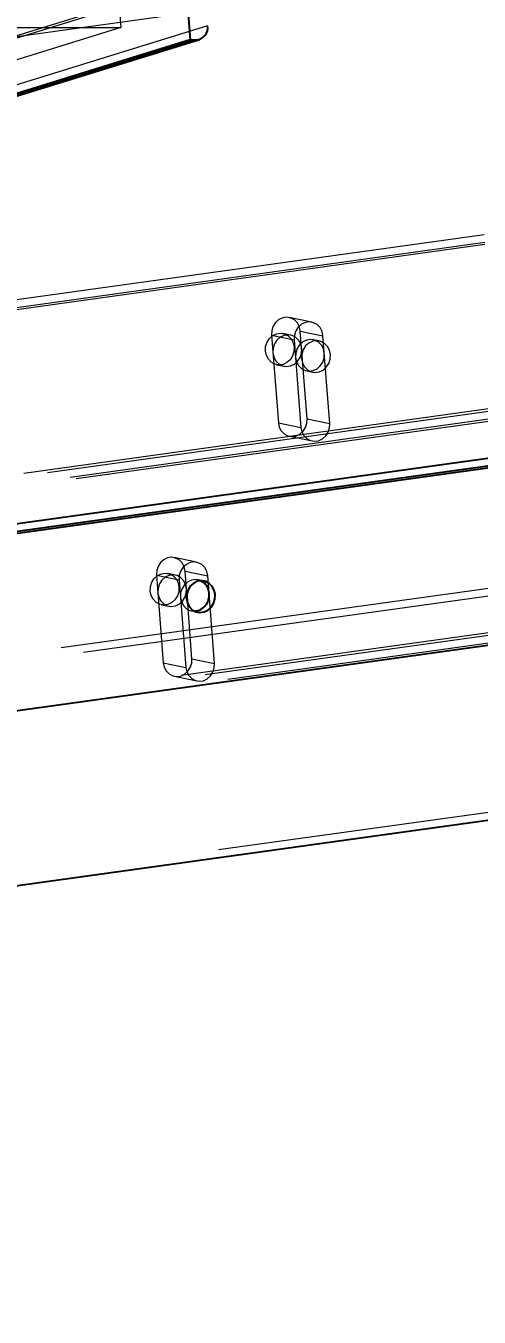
# Model space of a CAD drawing. Header units: millimetres. Extents: x 122 to 2816, y -707 to 556.
# Drawn here: x 681.804 to 682.968, y 301.256 to 304.569 of the extents above; entities that cross this region are included whole.
import ezdxf

# ---------------------------------------------------------------- set-up
doc = ezdxf.new("R2010")
doc.units = ezdxf.units.MM
doc.header["$PDSIZE"] = -1
doc.linetypes.add('HIDDEN', pattern=[1.905, 1.27, -0.635])
doc.layers.add('FORMAT', color=7, linetype='Continuous')
doc.styles.add('SLDTEXTSTYLE7', font='TXT', dxfattribs={"width": 0.75})
doc.dimstyles.new('SLDDIMSTYLE4', dxfattribs={"dimtxt": 1.852083, "dimasz": 1.852083, "dimexe": 0, "dimexo": 0.625, "dimgap": 0.463021, "dimtad": 1, "dimdec": 0, "dimlfac": 110, "dimrnd": 1e-09, "dimzin": 12, "dimtxsty": 'SLDTEXTSTYLE7', "dimsah": 1, "dimcen": 2.5, "dimazin": 3, "dimtfac": 1, "dimtdec": 0, "dimtmove": 0, "dimatfit": 0, "dimfrac": 2, "dimtzin": 12})

# ---------------------------------------------------------------- blocks, each defined once
blk = doc.blocks.new('*D1068')
at = {"layer": 'Defpoints', "color": 0}
for p in [(711.2391, 305.0429), (731.8934, 305.0429), (676.2391, 299.5884)]:
    blk.add_point(p, dxfattribs=at)
at = {"layer": 'FORMAT', "color": 0, "lineweight": -2}
for p, q in [((711.3016, 305.0429), (731.8934, 305.0429)), ((731.8934, 301.4405), (731.8934, 303.1908)), ((676.3016, 299.5884), (731.8934, 299.5884))]:
    blk.add_line(p, q, dxfattribs=at)
at = {"layer": 'FORMAT', "color": 0}
for points in [[(731.5847, 303.1908), (732.2021, 303.1908), (731.8934, 305.0429)], [(731.5847, 301.4405), (732.2021, 301.4405), (731.8934, 299.5884)]]:
    blk.add_solid(points, dxfattribs=at)
at = {"layer": 'FORMAT', "color": 0, "insert": (729.5783, 302.2484), "char_height": 1.85208, "attachment_point": 2, "rotation": 90, "style": 'SLDTEXTSTYLE7'}
blk.add_mtext('\\A1;600', dxfattribs=at)

msp = doc.modelspace()

# ---------------------------------------------------------------- linework, layer by layer
at = {"color": 7, "linetype": 'Continuous', "lineweight": 25}
for p, q in [((682.166114, 305.306034), (682.225917, 304.533419)), ((681.76985, 304.386068), (682.249637, 304.534617)), ((682.225917, 304.533419), (681.76985, 304.392213)), ((682.225917, 304.533419), (682.241663, 304.533419)), ((683.97442, 303.596478), (681.498582, 303.252304)), ((683.987767, 303.578293), (681.500117, 303.232476)), ((683.991326, 303.573443), (681.500526, 303.227188)), ((681.535296, 302.777994), (684.278958, 303.159399)), ((682.219252, 303.086428), (682.21716, 303.113455)), ((681.569656, 302.334086), (684.592529, 302.754306))]:
    msp.add_line(p, q, dxfattribs=at)
at = {"color": 7, "linetype": 'HIDDEN', "lineweight": 18}
for p, q in [((681.173037, 304.356243), (682.2608, 304.693032)), ((682.267301, 304.609044), (676.661487, 303.829761)), ((682.043138, 304.618763), (681.369346, 304.410146)), ((682.043138, 304.618763), (682.047311, 304.56486)), ((681.303564, 304.56486), (682.047311, 304.56486)), ((682.270374, 304.569354), (681.371984, 304.291198)), ((682.047311, 304.56486), (681.373519, 304.356243)), ((679.912075, 303.159165), (688.107406, 304.298425)), ((684.867543, 304.295389), (679.937645, 303.610067)), ((679.972415, 303.160873), (688.085793, 304.28874)), ((684.869077, 304.275561), (679.995735, 303.598101)), ((684.869487, 304.270274), (680.011226, 303.594911)), ((680.030505, 303.148907), (688.143883, 304.276775)), ((680.007184, 302.711678), (688.120562, 303.839546)), ((680.045996, 303.145716), (684.904256, 303.821079)), ((682.537961, 303.808814), (682.479871, 303.82078)), ((682.434738, 303.775585), (682.492829, 303.76362)), ((682.434738, 303.775585), (682.452123, 303.550988)), ((682.483348, 303.77586), (682.463984, 303.779849)), ((682.492829, 303.76362), (682.510213, 303.539022)), ((682.508496, 303.785839), (682.566587, 303.773873)), ((682.525881, 303.561241), (682.508496, 303.785839)), ((682.556929, 303.760704), (682.541438, 303.763895)), ((682.583971, 303.549276), (682.566587, 303.773873)), ((682.447478, 303.699713), (682.466841, 303.695725)), ((682.524931, 303.683759), (682.540422, 303.680568)), ((682.452123, 303.550988), (682.510213, 303.539022)), ((682.525881, 303.561241), (682.583971, 303.549276)), ((682.480749, 303.516047), (682.538839, 303.504081)), ((680.065274, 302.699712), (684.938616, 303.377172)), ((676.543114, 302.11608), (684.738445, 303.25534)), ((676.603454, 302.117787), (684.716832, 303.245655)), ((676.661545, 302.105822), (684.774922, 303.233689)), ((682.24225, 303.192952), (682.18416, 303.204917)), ((682.212785, 303.169976), (682.270875, 303.15801)), ((682.21716, 303.113455), (682.212785, 303.169976)), ((682.139027, 303.159723), (682.197117, 303.147757)), ((682.139027, 303.159723), (682.156412, 302.935125)), ((682.187637, 303.159998), (682.168273, 303.163986)), ((682.197117, 303.147757), (682.214502, 302.92316)), ((682.261217, 303.144841), (682.245727, 303.148032)), ((682.28826, 302.933413), (682.270875, 303.15801)), ((682.151766, 303.083851), (682.17113, 303.079862)), ((682.23017, 302.945379), (682.219252, 303.086428)), ((682.22922, 303.067896), (682.244711, 303.064705)), ((682.156412, 302.935125), (682.214502, 302.92316)), ((682.23017, 302.945379), (682.28826, 302.933413)), ((682.185038, 302.900184), (682.243128, 302.888218)), ((676.638224, 301.668593), (684.751602, 302.796461))]:
    msp.add_line(p, q, dxfattribs=at)
at = {"color": 8, "linetype": 'Continuous', "lineweight": 25}
msp.add_line((682.241663, 304.533419), (681.76985, 304.387338), dxfattribs=at)
at = {"color": 7, "linetype": 'HIDDEN', "lineweight": 18, "flags": 128}
for points in [[(682.508496, 303.785839), (682.506121, 303.797021), (682.50095, 303.806882), (682.493403, 303.814622), (682.484091, 303.819616), (682.473768, 303.821458), (682.463272, 303.819998), (682.453451, 303.815356), (682.445102, 303.807908), (682.438901, 303.798256), (682.435351, 303.787183), (682.434738, 303.775585)], [(682.566587, 303.773873), (682.564211, 303.785055), (682.55904, 303.794916), (682.551493, 303.802657), (682.542181, 303.80765), (682.531859, 303.809492), (682.521362, 303.808033), (682.511541, 303.803391), (682.503192, 303.795942), (682.496991, 303.78629), (682.493441, 303.775217), (682.492829, 303.76362)], [(682.418852, 303.734654), (682.419464, 303.746252), (682.423015, 303.757325), (682.429215, 303.766977), (682.437564, 303.774426), (682.447385, 303.779068), (682.457882, 303.780527), (682.468205, 303.778685), (682.477517, 303.773691), (682.485064, 303.765951), (682.490235, 303.75609), (682.49261, 303.744908), (682.491998, 303.73331), (682.488447, 303.722237), (682.482247, 303.712585), (682.473898, 303.705137), (682.464077, 303.700495), (682.45358, 303.699035), (682.443257, 303.700877), (682.433945, 303.705871), (682.426398, 303.713612), (682.421228, 303.723472), (682.418852, 303.734654)], [(682.511973, 303.740919), (682.509598, 303.752101), (682.504427, 303.761962), (682.49688, 303.769703), (682.487568, 303.774696), (682.477245, 303.776538), (682.466749, 303.775079), (682.456928, 303.770437), (682.448579, 303.762988), (682.442378, 303.753336), (682.438828, 303.742263), (682.438215, 303.730666), (682.440591, 303.719484), (682.445762, 303.709623), (682.453309, 303.701882), (682.462621, 303.696889), (682.472943, 303.695047), (682.48344, 303.696506), (682.493261, 303.701148), (682.50161, 303.708597), (682.507811, 303.718249), (682.511361, 303.729322), (682.511973, 303.740919)], [(682.570064, 303.728953), (682.567688, 303.740136), (682.562517, 303.749996), (682.55497, 303.757737), (682.545658, 303.762731), (682.535336, 303.764572), (682.524839, 303.763113), (682.515018, 303.758471), (682.506669, 303.751023), (682.500468, 303.741371), (682.496918, 303.730297), (682.496306, 303.7187), (682.498681, 303.707518), (682.503852, 303.697657), (682.511399, 303.689916), (682.520711, 303.684923), (682.531034, 303.683081), (682.54153, 303.68454), (682.551351, 303.689182), (682.5597, 303.696631), (682.565901, 303.706283), (682.569451, 303.717356), (682.570064, 303.728953)], [(682.585554, 303.725763), (682.583179, 303.736945), (682.578008, 303.746805), (682.570461, 303.754546), (682.561149, 303.75954), (682.550826, 303.761382), (682.540329, 303.759922), (682.530509, 303.75528), (682.52216, 303.747832), (682.515959, 303.73818), (682.512408, 303.727107), (682.511796, 303.715509), (682.514172, 303.704327), (682.519342, 303.694466), (682.52689, 303.686726), (682.536202, 303.681732), (682.546524, 303.67989), (682.557021, 303.681349), (682.566842, 303.685991), (682.575191, 303.69344), (682.581392, 303.703092), (682.584942, 303.714165), (682.585554, 303.725763)], [(682.452123, 303.550988), (682.454499, 303.539806), (682.459669, 303.529945), (682.467217, 303.522204), (682.476529, 303.517211), (682.486851, 303.515369), (682.497348, 303.516828), (682.507169, 303.52147), (682.515518, 303.528919), (682.521719, 303.538571), (682.525269, 303.549644), (682.525881, 303.561241)], [(682.510213, 303.539022), (682.512589, 303.52784), (682.51776, 303.517979), (682.525307, 303.510239), (682.534619, 303.505245), (682.544941, 303.503403), (682.555438, 303.504862), (682.565259, 303.509504), (682.573608, 303.516953), (682.579809, 303.526605), (682.583359, 303.537678), (682.583971, 303.549276)], [(682.212785, 303.169976), (682.21041, 303.181158), (682.205239, 303.191019), (682.197692, 303.19876), (682.18838, 303.203753), (682.178057, 303.205595), (682.16756, 303.204136), (682.15774, 303.199494), (682.149391, 303.192045), (682.14319, 303.182393), (682.139639, 303.17132), (682.139027, 303.159723)], [(682.123141, 303.118792), (682.123753, 303.130389), (682.127303, 303.141463), (682.133504, 303.151114), (682.141853, 303.158563), (682.151674, 303.163205), (682.162171, 303.164664), (682.172493, 303.162822), (682.181805, 303.157829), (682.189353, 303.150088), (682.194523, 303.140227), (682.196899, 303.129045), (682.196287, 303.117448), (682.192736, 303.106375), (682.186535, 303.096723), (682.178186, 303.089274), (682.168366, 303.084632), (682.157869, 303.083173), (682.147546, 303.085015), (682.138234, 303.090008), (682.130687, 303.097749), (682.125516, 303.10761), (682.123141, 303.118792)], [(682.270875, 303.15801), (682.2685, 303.169192), (682.263329, 303.179053), (682.255782, 303.186794), (682.24647, 303.191788), (682.236147, 303.193629), (682.22565, 303.19217), (682.21583, 303.187528), (682.207481, 303.18008), (682.20128, 303.170428), (682.19773, 303.159354), (682.197117, 303.147757)], [(682.216262, 303.125057), (682.213887, 303.136239), (682.208716, 303.1461), (682.201169, 303.15384), (682.191857, 303.158834), (682.181534, 303.160676), (682.171037, 303.159216), (682.161217, 303.154574), (682.152868, 303.147126), (682.146667, 303.137474), (682.143116, 303.126401), (682.142504, 303.114803), (682.14488, 303.103621), (682.15005, 303.09376), (682.157597, 303.08602), (682.16691, 303.081026), (682.177232, 303.079184), (682.187729, 303.080644), (682.19755, 303.085286), (682.205899, 303.092734), (682.2121, 303.102386), (682.21565, 303.113459), (682.216262, 303.125057)], [(682.25328, 303.145502), (682.249947, 303.146868), (682.239624, 303.14871), (682.229127, 303.147251), (682.219307, 303.142609), (682.210958, 303.13516), (682.204757, 303.125508), (682.201207, 303.114435), (682.200594, 303.102838), (682.20297, 303.091655), (682.208141, 303.081795), (682.215688, 303.074054), (682.225, 303.06906), (682.235322, 303.067219), (682.237158, 303.067235)], [(682.156412, 302.935125), (682.158787, 302.923943), (682.163958, 302.914082), (682.171505, 302.906342), (682.180817, 302.901348), (682.19114, 302.899506), (682.201637, 302.900966), (682.211458, 302.905608), (682.219806, 302.913056), (682.226007, 302.922708), (682.229558, 302.933781), (682.23017, 302.945379)], [(682.214502, 302.92316), (682.216878, 302.911978), (682.222048, 302.902117), (682.229595, 302.894376), (682.238907, 302.889382), (682.24923, 302.887541), (682.259727, 302.889), (682.269548, 302.893642), (682.277897, 302.90109), (682.284097, 302.910742), (682.287648, 302.921816), (682.28826, 302.933413)]]:
    msp.add_lwpolyline(points, dxfattribs=at)
at = {"color": 7, "linetype": 'Continuous', "lineweight": 25, "flags": 128}
msp.add_lwpolyline([(682.289843, 303.1099), (682.287467, 303.121082), (682.282297, 303.130943), (682.27475, 303.138684), (682.265438, 303.143677), (682.255115, 303.145519), (682.244618, 303.14406), (682.234797, 303.139418), (682.226448, 303.131969), (682.220248, 303.122317), (682.216697, 303.111244), (682.216085, 303.099647), (682.21846, 303.088465), (682.223631, 303.078604), (682.231178, 303.070863), (682.24049, 303.065869), (682.250813, 303.064028), (682.26131, 303.065487), (682.271131, 303.070129), (682.27948, 303.077578), (682.28568, 303.087229), (682.289231, 303.098303), (682.289843, 303.1099)], dxfattribs=at)
at = {"color": 7, "linetype": 'Continuous', "lineweight": 25}
for centre, radius, start, end in [((682.2397, 304.564424), 0.031068, 273.624078, 9.1306), ((682.235987, 303.111203), 0.038412, 2.816594, 63.243758), ((682.233355, 303.108332), 0.041272, 275.285783, 6.621698)]:
    msp.add_arc(centre, radius, start, end, dxfattribs=at)

# ---------------------------------------------------------------- dimensions: what is measured, and where the dimension line sits
at = {"layer": 'FORMAT'}
dim = msp.add_linear_dim(base=(731.893394, 305.042928), p1=(676.239135, 299.588383), p2=(711.239135, 305.042928), angle=90, dimstyle='SLDDIMSTYLE4', dxfattribs=at)
dim.commit()
dim.dimension.update_dxf_attribs({"geometry": '*D1068', "text_midpoint": (731.893394, 302.248414), "dimtype": 160})

doc.saveas('drawing.dxf')
